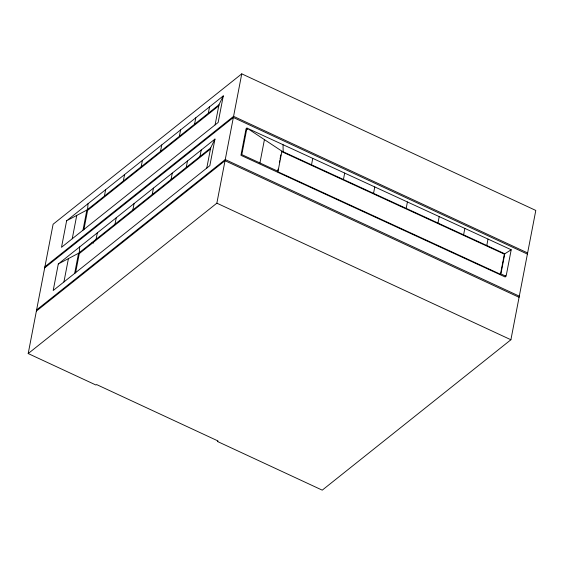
<?xml version="1.0" encoding="UTF-8"?>
<svg xmlns="http://www.w3.org/2000/svg" width="564" height="564" viewBox="0 0 564 564"><rect width="100%" height="100%" fill="white"/><g stroke="black" fill="none" stroke-linecap="round" stroke-linejoin="round"><path stroke-width="0.85" d="M79.291 252.658L79.7 246.898M87.61 209.47L88.019 203.71M28.2 353.558L53.101 224.239L241.759 73.849L535.8 210.442L510.899 339.761L322.241 490.151L217.422 441.457L218.035 440.97L96.564 384.542L95.95 385.029L28.2 353.558L216.858 203.174L241.759 73.849M58.303 263.959L53.192 290.516L209.85 165.64L214.962 139.082L58.303 263.959L78.544 253.257L210.654 147.951L214.962 139.082M66.623 220.764L61.504 247.321L218.162 122.444L223.281 95.887L66.623 220.764L86.856 210.069L218.973 104.756L223.281 95.887M63.929 281.958L68.42 258.608M72.241 238.762L76.739 215.42M74.667 273.399L78.544 253.257M82.978 230.204L86.856 210.069M75.562 272.898L79.277 253.603L210.703 148.84M83.881 229.71L87.596 210.414L219.015 105.651M96.084 239.27L97.325 232.854M104.403 196.082L105.644 189.659M115.014 224.19L116.247 217.767M123.333 180.995L124.566 174.579M132.857 209.963L134.091 203.541M141.169 166.775L142.41 160.352M152.202 194.538L153.443 188.122M160.521 151.349L161.755 144.927M171.047 179.521L172.281 173.099M179.366 136.333L180.6 129.91M186.24 167.409L187.481 160.987M194.559 124.221L195.793 117.798M199.98 156.454L201.221 150.031M208.299 113.265L209.54 106.843M206.776 168.086L210.654 147.951M215.088 124.898L218.973 104.756M246.926 128.063L241.815 154.621L278.038 171.301L281.915 151.166L246.926 128.063L511.203 249.753L506.091 276.311L500.902 273.928L504.78 253.793L511.203 249.753M259.926 162.961L264.424 139.618M278.087 169.137L277.608 171.653L500.472 274.28L504.35 254.138L281.485 151.519M279.384 162.425L279.702 160.747M280.026 159.069L280.837 154.874M311.518 164.794L312.752 158.378M343.441 179.5L344.682 173.077M373.544 193.36L374.778 186.938M406.186 208.391L407.419 201.968M437.967 223.027L439.208 216.604M463.601 234.828L464.842 228.406M486.781 245.502L488.022 239.08M505.541 275.303L505.21 277.016L240.941 155.326L246.052 128.761L247.645 129.501M44.923 266.73L233.574 116.346L527.615 252.933M44.697 267.879L233.355 117.495L527.396 254.082M36.597 309.946L225.255 159.563L519.296 296.156M36.378 311.095L225.029 160.712L519.07 297.306M281.915 151.166L504.78 253.793M216.858 203.174L510.899 339.761M92.038 242.323L93.624 243.056M283.022 144.687L283.184 151.751"/></g></svg>
